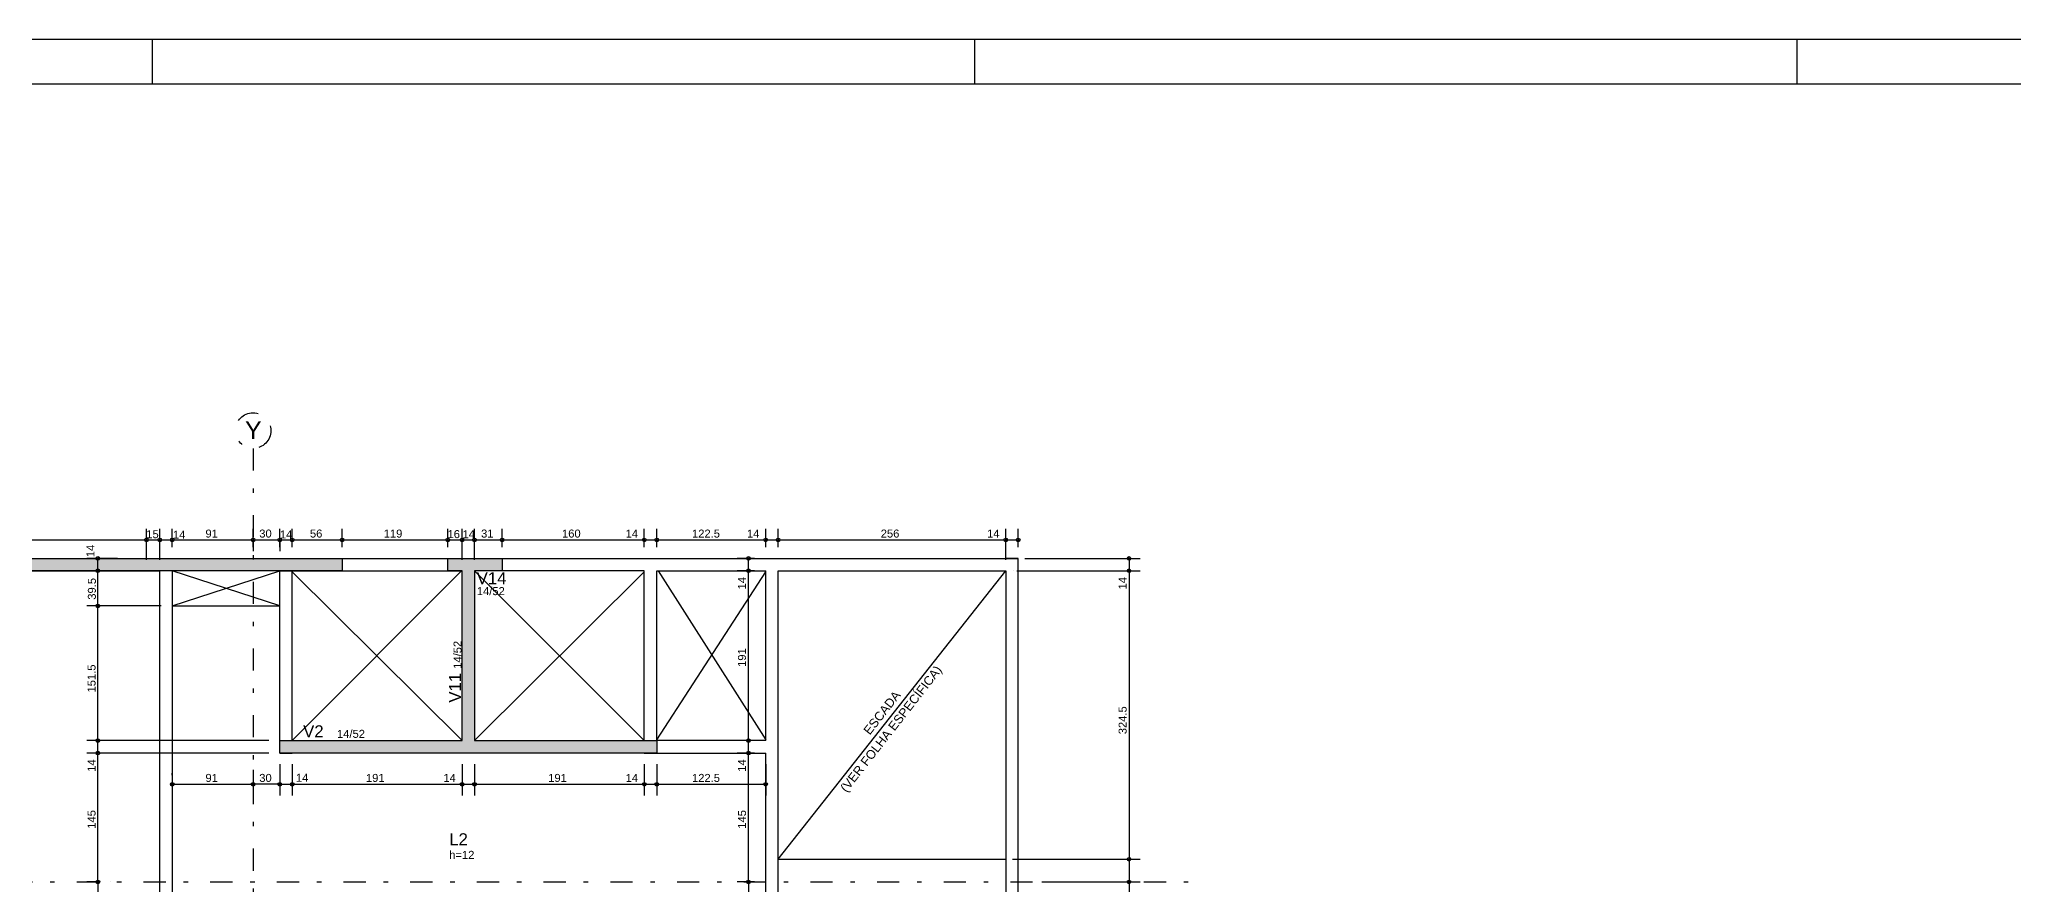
# Model space of a CAD drawing. Extents: x 0 to 119, y 0 to 84.
# Drawn here: x 23.87 to 68.27, y 65.09 to 84.1 of the extents above; entities that cross this region are included whole.
import ezdxf

# ---------------------------------------------------------------- set-up
doc = ezdxf.new("R2010")
doc.units = 0
doc.header["$MEASUREMENT"] = 0
doc.linetypes.add('ESTILO_TQS_0003', pattern=[1.5, 0.5, -0.4, 0.1, -0.5])
for name, color, linetype in [('10', 252, 'CONTINUOUS'), ('18', 6, 'CONTINUOUS'), ('20', 1, 'CONTINUOUS'), ('25', 130, 'CONTINUOUS'), ('3', 7, 'CONTINUOUS'), ('32', 250, 'CONTINUOUS'), ('37', 7, 'CONTINUOUS'), ('38', 7, 'CONTINUOUS'), ('40', 7, 'CONTINUOUS'), ('54', 7, 'CONTINUOUS'), ('7', 232, 'CONTINUOUS'), ('9', 8, 'CONTINUOUS')]:
    doc.layers.add(name, color=color, linetype=linetype)
doc.styles.add('TQS_ARIAL', font='arial.ttf')

msp = doc.modelspace()

# ---------------------------------------------------------------- linework, layer by layer
at = {"layer": '10', "color": 252, "linetype": 'Continuous'}
for p, q in [((26.853766, 71.3573), (29.273806, 72.147209)), ((29.273806, 71.3573), (26.853766, 72.14718)), ((29.55381, 68.3273), (33.36381, 72.1473)), ((33.37381, 68.3273), (29.55381, 72.1273)), ((37.47381, 68.3273), (33.65381, 72.1473)), ((33.65381, 68.3273), (37.47381, 72.1273)), ((37.75381, 68.3473), (40.203854, 72.1273)), ((37.786712, 72.1473), (40.203854, 68.3473)), ((40.483854, 65.6573), (45.603854, 72.1473)), ((40.483852, 65.6573), (45.603854, 65.6573))]:
    msp.add_line(p, q, dxfattribs=at)
msp.add_lwpolyline([(26.853766, 71.3573), (29.27381, 71.3573), (29.27381, 72.1473), (26.853766, 72.1473), (26.853766, 71.3573)], dxfattribs=at)
at = {"layer": '18', "color": 6, "linetype": 'ESTILO_TQS_0003'}
msp.add_line((28.67381, 74.901197), (28.67381, 48.197187), dxfattribs=at)
msp.add_circle((28.67381, 75.301197), 0.4, dxfattribs=at)
at = {"layer": '20', "color": 1, "linetype": 'ESTILO_TQS_0003'}
msp.add_line((12.709338, 65.1473), (50.116242, 65.1473), dxfattribs=at)
at = {"layer": '25', "color": 130, "linetype": 'Continuous'}
msp.add_lwpolyline([(33.053766, 72.4273), (34.273766, 72.4273), (34.273766, 72.1473), (33.65381, 72.1473), (33.65381, 68.3273), (37.75381, 68.3273), (37.75381, 68.0473), (29.27381, 68.0473), (29.27381, 68.3273), (33.37381, 68.3273), (33.37381, 72.1473), (33.053766, 72.1473), (33.053766, 72.4273)], dxfattribs=at)
for points in [[(33.37381, 72.1473), (33.053766, 72.1473), (34.273766, 72.4273)], [(34.273766, 72.4273), (33.053766, 72.1473), (33.053766, 72.4273)], [(33.65381, 72.1473), (33.37381, 72.1473), (34.273766, 72.4273)], [(34.273766, 72.4273), (34.273766, 72.1473), (33.65381, 72.1473)], [(33.65381, 68.3273), (33.37381, 68.3273), (33.65381, 72.1473)], [(33.37381, 68.3273), (33.37381, 72.1473), (33.65381, 72.1473)], [(29.27381, 68.3273), (33.37381, 68.3273), (29.27381, 68.0473)], [(33.37381, 68.3273), (37.75381, 68.0473), (29.27381, 68.0473)], [(37.75381, 68.0473), (33.37381, 68.3273), (33.65381, 68.3273)], [(37.75381, 68.3273), (37.75381, 68.0473), (33.65381, 68.3273)]]:
    msp.add_solid(points, dxfattribs=at)
at = {"layer": '3', "color": 7, "linetype": 'Continuous'}
for points in [[(16.87381, 72.42718), (30.673766, 72.42718), (30.673766, 72.1473), (16.87381, 72.1473), (16.87381, 72.42718)], [(33.053766, 72.4273), (34.273766, 72.4273), (34.273766, 72.1473), (33.65381, 72.1473), (33.65381, 68.3273), (37.75381, 68.3273), (37.75381, 68.0473), (29.27381, 68.0473), (29.27381, 68.3273), (33.37381, 68.3273), (33.37381, 72.1473), (33.053766, 72.1473), (33.053766, 72.4273)]]:
    msp.add_lwpolyline(points, dxfattribs=at)
at = {"layer": '32', "color": 250, "linetype": 'Continuous'}
for p, q in [((17.15381, 72.841017), (26.273855, 72.841017)), ((26.273855, 72.39718), (26.273855, 73.091017)), ((26.273855, 72.39718), (26.273855, 73.091017)), ((26.273855, 72.841017), (26.573769, 72.841017)), ((26.573766, 72.39718), (26.573766, 73.091017)), ((26.573766, 72.841017), (26.853765, 72.841017)), ((26.573769, 72.92718), (26.573769, 73.091017)), ((26.853765, 72.677225), (26.853765, 73.091017)), ((26.853765, 72.927225), (26.853765, 73.091017)), ((26.853765, 72.841017), (28.67381, 72.841017)), ((28.67381, 72.677233), (28.67381, 73.091017)), ((28.67381, 73.091017), (28.67381, 73.091017)), ((28.67381, 72.841017), (29.27381, 72.841017)), ((28.67381, 72.841017), (28.67381, 72.591017)), ((29.27381, 73.091017), (29.27381, 73.091017)), ((29.27381, 72.677194), (29.27381, 73.091017)), ((29.27381, 72.841017), (29.27381, 72.591017)), ((29.27381, 72.841017), (29.55381, 72.841017)), ((29.55381, 72.677196), (29.55381, 73.091017)), ((29.55381, 72.677196), (29.55381, 73.091017)), ((29.55381, 72.841017), (30.673766, 72.841017)), ((30.673766, 72.67718), (30.673766, 73.091017)), ((30.673766, 72.67718), (30.673766, 73.091017)), ((30.673766, 72.841017), (33.053766, 72.841017)), ((33.053766, 72.6773), (33.053766, 73.091017)), ((33.053766, 72.6773), (33.053766, 73.091017)), ((33.053766, 72.841017), (33.37381, 72.841017)), ((33.37381, 72.3973), (33.37381, 73.091017)), ((33.37381, 72.3973), (33.37381, 73.091017)), ((33.37381, 72.841017), (33.65381, 72.841017)), ((33.65381, 72.3973), (33.65381, 73.091017)), ((33.65381, 72.3973), (33.65381, 73.091017)), ((33.65381, 72.841017), (34.273766, 72.841017)), ((34.273766, 72.6773), (34.273766, 73.091017)), ((34.273766, 72.677257), (34.273766, 73.091017)), ((34.273766, 72.841017), (37.47381, 72.841017)), ((37.47381, 72.677255), (37.47381, 73.091017)), ((37.47381, 72.677255), (37.47381, 73.091017)), ((37.47381, 72.841017), (37.75381, 72.841017)), ((37.75381, 72.677258), (37.75381, 73.091017)), ((37.75381, 72.677258), (37.75381, 73.091017)), ((37.75381, 72.841017), (40.203854, 72.841017)), ((40.203854, 72.677276), (40.203854, 73.091017)), ((40.203854, 72.677276), (40.203854, 73.091017)), ((40.203854, 72.841017), (40.483854, 72.841017)), ((40.483854, 72.677278), (40.483854, 73.091017)), ((40.483854, 72.677278), (40.483854, 73.091017)), ((40.483854, 72.841017), (45.603854, 72.841017)), ((45.603854, 72.6773), (45.603854, 73.091017)), ((45.603854, 72.3973), (45.603854, 73.091017)), ((45.603854, 72.841017), (45.883854, 72.841017)), ((45.883854, 72.6773), (45.883854, 73.091017)), ((25.624805, 72.42718), (24.933263, 72.42718)), ((25.183263, 72.14718), (25.183263, 72.42718)), ((25.874805, 72.42718), (25.874805, 72.42718)), ((26.573769, 72.67718), (26.573769, 72.67718)), ((26.853765, 72.677225), (26.853765, 72.677225)), ((26.853765, 72.427225), (26.853765, 72.427225)), ((28.67381, 72.427233), (28.67381, 72.427233)), ((29.27381, 72.427194), (29.27381, 72.427194)), ((29.55381, 72.427196), (29.55381, 72.427196)), ((29.55381, 72.427196), (29.55381, 72.427196)), ((30.673766, 72.42718), (30.673766, 72.42718)), ((30.673766, 72.42718), (30.673766, 72.42718)), ((33.053766, 72.4273), (33.053766, 72.4273)), ((33.053766, 72.4273), (33.053766, 72.4273)), ((34.273766, 72.4273), (34.273766, 72.4273)), ((34.273766, 72.427257), (34.273766, 72.427257)), ((37.47381, 72.427255), (37.47381, 72.427255)), ((37.47381, 72.427255), (37.47381, 72.427255)), ((37.75381, 72.427258), (37.75381, 72.427258)), ((37.75381, 72.427258), (37.75381, 72.427258)), ((39.953854, 72.4273), (39.564373, 72.4273)), ((39.814373, 72.1473), (39.814373, 72.4273)), ((40.203854, 72.4273), (40.203854, 72.4273)), ((40.203854, 72.427276), (40.203854, 72.427276)), ((40.203854, 72.427276), (40.203854, 72.427276)), ((40.483854, 72.427278), (40.483854, 72.427278)), ((40.483854, 72.427278), (40.483854, 72.427278)), ((45.603854, 72.4273), (45.603854, 72.4273)), ((45.783854, 72.4273), (45.783854, 72.4273)), ((45.883854, 72.4273), (45.883854, 72.4273)), ((46.033854, 72.4273), (48.627259, 72.4273)), ((48.377259, 72.4273), (48.377259, 72.1473)), ((26.603766, 72.1473), (24.933263, 72.1473)), ((25.409248, 72.14718), (24.933263, 72.14718)), ((25.183263, 71.3573), (25.183263, 72.1473)), ((25.659248, 72.14718), (25.659248, 72.14718)), ((26.273855, 72.14718), (26.273855, 72.14718)), ((26.273855, 72.14718), (26.273855, 72.14718)), ((26.573766, 72.14718), (26.573766, 72.14718)), ((26.853766, 72.1473), (26.853766, 72.1473)), ((33.37381, 72.1473), (33.37381, 72.1473)), ((33.37381, 72.1473), (33.37381, 72.1473)), ((33.65381, 72.1473), (33.65381, 72.1473)), ((33.65381, 72.1473), (33.65381, 72.1473)), ((39.953854, 72.1473), (39.564373, 72.1473)), ((39.953854, 72.1473), (39.564373, 72.1473)), ((39.814373, 68.3273), (39.814373, 72.1473)), ((40.203854, 72.1473), (40.203854, 72.1473)), ((40.203854, 72.1473), (40.203854, 72.1473)), ((45.603854, 72.1473), (45.603854, 72.1473)), ((45.603854, 72.1473), (45.603854, 72.1473)), ((45.783854, 72.1473), (45.783854, 72.1473)), ((45.853854, 72.1473), (48.627259, 72.1473)), ((46.033854, 72.1473), (48.627259, 72.1473)), ((48.377259, 72.1473), (48.377259, 65.6573)), ((26.603766, 71.3573), (24.933263, 71.3573)), ((26.603766, 71.3573), (24.933263, 71.3573)), ((25.183263, 68.3273), (25.183263, 71.3573)), ((26.853766, 71.3573), (26.853766, 71.3573)), ((26.853766, 71.3573), (26.853766, 71.3573)), ((29.023765, 68.3273), (24.933263, 68.3273)), ((29.023765, 68.3273), (24.933263, 68.3273)), ((26.323766, 68.0473), (24.933263, 68.0473)), ((29.023765, 68.0473), (24.933263, 68.0473)), ((25.183263, 68.0473), (25.183263, 68.3273)), ((25.183263, 65.1473), (25.183263, 68.0473)), ((26.573766, 68.0473), (26.573766, 68.0473)), ((29.273765, 68.3273), (29.273765, 68.3273)), ((29.273765, 68.3273), (29.273765, 68.3273)), ((29.273765, 68.0473), (29.273765, 68.0473)), ((29.273765, 68.0473), (29.273765, 68.0473)), ((29.273766, 68.0473), (29.273766, 68.0473)), ((29.55381, 68.0473), (29.55381, 68.0473)), ((29.55381, 68.0473), (29.55381, 68.0473)), ((33.37381, 68.0473), (33.37381, 68.0473)), ((33.37381, 68.0473), (33.37381, 68.0473)), ((33.65381, 68.0473), (33.65381, 68.0473)), ((33.65381, 68.0473), (33.65381, 68.0473)), ((37.47381, 68.0473), (37.47381, 68.0473)), ((37.47381, 68.0473), (37.47381, 68.0473)), ((37.75381, 68.0473), (37.75381, 68.0473)), ((37.75381, 68.0473), (37.75381, 68.0473)), ((39.953854, 68.3273), (39.564373, 68.3273)), ((39.953854, 68.3273), (39.564373, 68.3273)), ((39.953854, 68.0473), (39.564373, 68.0473)), ((39.953854, 68.0473), (39.564373, 68.0473)), ((39.814373, 68.0473), (39.814373, 68.3273)), ((39.814373, 65.1473), (39.814373, 68.0473)), ((40.203854, 68.3273), (40.203854, 68.3273)), ((40.203854, 68.3273), (40.203854, 68.3273)), ((40.203854, 68.0473), (40.203854, 68.0473)), ((40.203854, 68.0473), (40.203854, 68.0473)), ((40.203854, 68.0473), (40.203854, 68.0473)), ((26.85381, 67.548486), (26.85381, 67.594069)), ((28.67381, 67.916912), (28.67381, 67.916912)), ((28.67381, 67.916912), (28.67381, 67.916912)), ((28.67381, 67.666912), (28.67381, 67.094069)), ((28.67381, 67.666912), (28.67381, 67.094069)), ((29.273765, 67.7973), (29.273765, 67.094069)), ((29.273766, 67.7973), (29.273766, 67.094069)), ((29.55381, 67.7973), (29.55381, 67.094069)), ((29.55381, 67.7973), (29.55381, 67.094069)), ((33.37381, 67.7973), (33.37381, 67.094069)), ((33.37381, 67.7973), (33.37381, 67.094069)), ((33.65381, 67.7973), (33.65381, 67.094069)), ((33.65381, 67.7973), (33.65381, 67.094069)), ((37.47381, 67.7973), (37.47381, 67.094069)), ((37.47381, 67.7973), (37.47381, 67.094069)), ((37.75381, 67.7973), (37.75381, 67.094069)), ((37.75381, 67.7973), (37.75381, 67.094069)), ((40.203854, 67.7973), (40.203854, 67.094069)), ((26.85381, 67.344069), (28.67381, 67.344069)), ((26.85381, 67.298486), (26.85381, 67.298486)), ((29.273765, 67.344069), (28.67381, 67.344069)), ((29.273766, 67.344069), (29.55381, 67.344069)), ((29.55381, 67.344069), (33.37381, 67.344069)), ((33.37381, 67.344069), (33.65381, 67.344069)), ((33.65381, 67.344069), (37.47381, 67.344069)), ((37.47381, 67.344069), (37.75381, 67.344069)), ((37.75381, 67.344069), (40.203854, 67.344069)), ((45.503854, 65.6573), (45.503854, 65.6573)), ((45.603854, 65.6573), (45.603854, 65.6573)), ((45.753854, 65.6573), (48.627259, 65.6573)), ((45.853854, 65.6573), (48.627259, 65.6573)), ((48.377259, 65.6573), (48.377259, 65.1473)), ((25.217728, 65.1473), (24.933263, 65.1473)), ((25.183263, 65.1473), (25.183263, 65.1473)), ((25.183263, 65.1473), (25.183263, 64.15802)), ((25.467728, 65.1473), (25.467728, 65.1473)), ((39.953854, 65.1473), (39.564373, 65.1473)), ((39.953854, 65.1473), (39.564373, 65.1473)), ((39.814373, 65.1473), (39.814373, 62.2273)), ((40.203854, 65.1473), (40.203854, 65.1473)), ((40.203854, 65.1473), (40.203854, 65.1473)), ((46.164518, 65.1473), (46.164518, 65.1473)), ((46.414518, 65.1473), (48.627259, 65.1473)), ((47.641297, 65.1473), (47.641297, 65.1473)), ((47.891297, 65.1473), (48.627259, 65.1473)), ((48.377259, 65.1473), (48.377259, 61.0273))]:
    msp.add_line(p, q, dxfattribs=at)
for centre, radius in [((26.273855, 72.841017), 0.041625), ((26.273855, 72.841017), 0.041625), ((26.273855, 72.841017), 0.02075), ((26.273855, 72.841017), 0.02075), ((26.573766, 72.841017), 0.041625), ((26.573769, 72.841017), 0.041625), ((26.573766, 72.841017), 0.02075), ((26.573769, 72.841017), 0.02075), ((26.853765, 72.841017), 0.041625), ((26.853765, 72.841017), 0.041625), ((26.853765, 72.841017), 0.02075), ((26.853765, 72.841017), 0.02075), ((28.67381, 72.841017), 0.041625), ((28.67381, 72.841017), 0.041625), ((28.67381, 72.841017), 0.02075), ((28.67381, 72.841017), 0.02075), ((29.27381, 72.841017), 0.041625), ((29.27381, 72.841017), 0.041625), ((29.27381, 72.841017), 0.02075), ((29.27381, 72.841017), 0.02075), ((29.55381, 72.841017), 0.041625), ((29.55381, 72.841017), 0.041625), ((29.55381, 72.841017), 0.02075), ((29.55381, 72.841017), 0.02075), ((30.673766, 72.841017), 0.041625), ((30.673766, 72.841017), 0.041625), ((30.673766, 72.841017), 0.02075), ((30.673766, 72.841017), 0.02075), ((33.053766, 72.841017), 0.041625), ((33.053766, 72.841017), 0.041625), ((33.053766, 72.841017), 0.02075), ((33.053766, 72.841017), 0.02075), ((33.37381, 72.841017), 0.041625), ((33.37381, 72.841017), 0.041625), ((33.37381, 72.841017), 0.02075), ((33.37381, 72.841017), 0.02075), ((33.65381, 72.841017), 0.041625), ((33.65381, 72.841017), 0.041625), ((33.65381, 72.841017), 0.02075), ((33.65381, 72.841017), 0.02075), ((34.273766, 72.841017), 0.041625), ((34.273766, 72.841017), 0.041625), ((34.273766, 72.841017), 0.02075), ((34.273766, 72.841017), 0.02075), ((37.47381, 72.841017), 0.041625), ((37.47381, 72.841017), 0.041625), ((37.47381, 72.841017), 0.02075), ((37.47381, 72.841017), 0.02075), ((37.75381, 72.841017), 0.041625), ((37.75381, 72.841017), 0.041625), ((37.75381, 72.841017), 0.02075), ((37.75381, 72.841017), 0.02075), ((40.203854, 72.841017), 0.041625), ((40.203854, 72.841017), 0.041625), ((40.203854, 72.841017), 0.02075), ((40.203854, 72.841017), 0.02075), ((40.483854, 72.841017), 0.041625), ((40.483854, 72.841017), 0.041625), ((40.483854, 72.841017), 0.02075), ((40.483854, 72.841017), 0.02075), ((45.603854, 72.841017), 0.041625), ((45.603854, 72.841017), 0.041625), ((45.603854, 72.841017), 0.02075), ((45.603854, 72.841017), 0.02075), ((45.883854, 72.841017), 0.041625), ((45.883854, 72.841017), 0.02075), ((25.183263, 72.42718), 0.041625), ((25.183263, 72.42718), 0.02075), ((39.814373, 72.4273), 0.041625), ((39.814373, 72.4273), 0.02075), ((48.377259, 72.4273), 0.041625), ((48.377259, 72.4273), 0.02075), ((25.183263, 72.1473), 0.041625), ((25.183263, 72.14718), 0.041625), ((25.183263, 72.1473), 0.02075), ((25.183263, 72.14718), 0.02075), ((39.814373, 72.1473), 0.041625), ((39.814373, 72.1473), 0.041625), ((39.814373, 72.1473), 0.02075), ((39.814373, 72.1473), 0.02075), ((48.377259, 72.1473), 0.041625), ((48.377259, 72.1473), 0.041625), ((48.377259, 72.1473), 0.02075), ((48.377259, 72.1473), 0.02075), ((25.183263, 71.3573), 0.041625), ((25.183263, 71.3573), 0.041625), ((25.183263, 71.3573), 0.02075), ((25.183263, 71.3573), 0.02075), ((25.183263, 68.3273), 0.041625), ((25.183263, 68.3273), 0.041625), ((25.183263, 68.0473), 0.041625), ((25.183263, 68.0473), 0.041625), ((25.183263, 68.3273), 0.02075), ((25.183263, 68.3273), 0.02075), ((25.183263, 68.0473), 0.02075), ((25.183263, 68.0473), 0.02075), ((39.814373, 68.3273), 0.041625), ((39.814373, 68.3273), 0.041625), ((39.814373, 68.0473), 0.041625), ((39.814373, 68.0473), 0.041625), ((39.814373, 68.3273), 0.02075), ((39.814373, 68.3273), 0.02075), ((39.814373, 68.0473), 0.02075), ((39.814373, 68.0473), 0.02075), ((26.85381, 67.344069), 0.041625), ((26.85381, 67.344069), 0.02075), ((28.67381, 67.344069), 0.041625), ((28.67381, 67.344069), 0.041625), ((28.67381, 67.344069), 0.02075), ((28.67381, 67.344069), 0.02075), ((29.273765, 67.344069), 0.041625), ((29.273766, 67.344069), 0.041625), ((29.273765, 67.344069), 0.02075), ((29.273766, 67.344069), 0.02075), ((29.55381, 67.344069), 0.041625), ((29.55381, 67.344069), 0.041625), ((29.55381, 67.344069), 0.02075), ((29.55381, 67.344069), 0.02075), ((33.37381, 67.344069), 0.041625), ((33.37381, 67.344069), 0.041625), ((33.37381, 67.344069), 0.02075), ((33.37381, 67.344069), 0.02075), ((33.65381, 67.344069), 0.041625), ((33.65381, 67.344069), 0.041625), ((33.65381, 67.344069), 0.02075), ((33.65381, 67.344069), 0.02075), ((37.47381, 67.344069), 0.041625), ((37.47381, 67.344069), 0.041625), ((37.47381, 67.344069), 0.02075), ((37.47381, 67.344069), 0.02075), ((37.75381, 67.344069), 0.041625), ((37.75381, 67.344069), 0.041625), ((37.75381, 67.344069), 0.02075), ((37.75381, 67.344069), 0.02075), ((40.203854, 67.344069), 0.041625), ((40.203854, 67.344069), 0.02075), ((48.377259, 65.6573), 0.041625), ((48.377259, 65.6573), 0.041625), ((48.377259, 65.6573), 0.02075), ((48.377259, 65.6573), 0.02075), ((25.183263, 65.1473), 0.041625), ((25.183263, 65.1473), 0.041625), ((25.183263, 65.1473), 0.02075), ((25.183263, 65.1473), 0.02075), ((39.814373, 65.1473), 0.041625), ((39.814373, 65.1473), 0.041625), ((39.814373, 65.1473), 0.02075), ((39.814373, 65.1473), 0.02075), ((48.377259, 65.1473), 0.041625), ((48.377259, 65.1473), 0.041625), ((48.377259, 65.1473), 0.02075), ((48.377259, 65.1473), 0.02075)]:
    msp.add_circle(centre, radius, dxfattribs=at)
at = {"layer": '40', "linetype": 'Continuous'}
for p, q in [((118.9, 84.099998), (0, 84.100001)), ((26.4, 84.099999), (26.4, 83.099999)), ((44.9, 84.099999), (44.9, 83.099999)), ((63.4, 84.099999), (63.4, 83.099999))]:
    msp.add_line(p, q, dxfattribs=at)
at = {"layer": '54', "linetype": 'Continuous'}
msp.add_lwpolyline([(16.87381, 72.42718), (30.673766, 72.42718), (30.673766, 72.1473), (16.87381, 72.1473), (16.87381, 72.42718)], dxfattribs=at)
for points in [[(16.87381, 72.42718), (30.673766, 72.42718), (30.673766, 72.1473)], [(16.87381, 72.42718), (30.673766, 72.1473), (16.87381, 72.1473)]]:
    msp.add_solid(points, dxfattribs=at)
at = {"layer": '7', "color": 232, "linetype": 'Continuous'}
msp.add_line((3, 83.100001), (117.9, 83.099998), dxfattribs=at)
at = {"layer": '9', "color": 8, "linetype": 'Continuous'}
for p, q in [((16.87381, 72.42718), (43.797497, 72.4273)), ((19.193854, 72.42718), (25.05381, 72.42718)), ((25.05381, 72.42718), (27.47381, 72.42718)), ((40.203854, 72.4273), (43.403854, 72.4273)), ((43.683854, 72.4273), (45.883854, 72.4273)), ((45.883854, 72.4273), (45.603854, 72.4273)), ((45.883854, 61.0273), (45.883854, 72.4273)), ((17.15381, 72.14718), (26.57381, 72.14718)), ((17.15381, 72.14718), (26.57381, 72.14718)), ((26.57381, 62.5273), (26.573766, 72.14718)), ((26.853766, 72.1473), (26.853785, 58.527301)), ((29.27381, 68.3273), (29.27381, 72.1473)), ((29.27381, 72.1473), (30.673766, 72.1473)), ((29.55381, 68.3273), (29.55381, 72.1473)), ((29.55381, 72.1473), (33.36381, 72.1473)), ((37.75381, 72.1473), (40.203854, 72.1473)), ((40.203854, 68.3273), (40.203854, 72.1473)), ((40.483854, 61.0273), (40.483854, 72.1473)), ((29.273765, 68.0473), (29.55381, 68.0473)), ((40.203854, 62.2273), (40.203854, 68.0473)), ((40.483854, 68.0473), (40.483854, 68.3273))]:
    msp.add_line(p, q, dxfattribs=at)
for points in [[(37.47381, 68.3273), (37.47381, 72.1473), (33.65381, 72.1473)], [(40.203854, 68.3273), (37.75381, 68.3273), (37.75381, 72.1473)], [(40.483854, 72.1473), (45.603854, 72.1473), (45.603854, 61.0273)], [(37.47381, 68.0473), (37.75381, 68.0473), (40.203854, 68.0473)]]:
    msp.add_lwpolyline(points, dxfattribs=at)

# ---------------------------------------------------------------- texts
at = {"layer": '10', "color": 252, "linetype": 'Continuous', "style": 'TQS_ARIAL'}
for s, p in [('(VER FOLHA ESPECÍFICA)', (42.020433, 67.149116)), ('ESCADA', (42.544879, 68.441135))]:
    msp.add_text(s, height=0.2, rotation=52, dxfattribs=at).set_placement(p)
at = {"layer": '18', "color": 6, "linetype": 'ESTILO_TQS_0003', "style": 'TQS_ARIAL'}
msp.add_text('Y', height=0.4, dxfattribs=at).set_placement((28.491937, 75.109944))
at = {"layer": '32', "color": 250, "linetype": 'Continuous', "style": 'TQS_ARIAL'}
for s, p in [('15', (26.270245, 72.880736)), ('14', (26.870374, 72.871013)), ('91', (27.601788, 72.895017)), ('30', (28.81181, 72.895017)), ('14', (29.276752, 72.876888)), ('56', (29.951788, 72.895017)), ('119', (31.611766, 72.895017)), ('16', (33.046922, 72.882888)), ('14', (33.383735, 72.880456)), ('31', (33.801788, 72.895017)), ('160', (35.621788, 72.895017)), ('14', (37.05381, 72.895017)), ('122.5', (38.546832, 72.895017)), ('14', (39.783854, 72.895017)), ('256', (42.791854, 72.895017)), ('14', (45.183854, 72.895017)), ('91', (27.60181, 67.398069)), ('30', (28.811787, 67.398069)), ('14', (29.636174, 67.402496)), ('191', (31.21181, 67.398069)), ('14', (32.95381, 67.398069)), ('191', (35.31181, 67.398069)), ('14', (37.05381, 67.398069)), ('122.5', (38.546832, 67.398069))]:
    msp.add_text(s, height=0.18, dxfattribs=at).set_placement(p)
for s, p in [('14', (25.105064, 72.452913)), ('39.5', (25.136249, 71.497076)), ('14', (39.760373, 71.7273)), ('14', (48.323259, 71.7273)), ('191', (39.760373, 69.9853)), ('151.5', (25.129263, 69.4103)), ('324.5', (48.323259, 68.4703)), ('14', (25.129263, 67.6273)), ('14', (39.760373, 67.6273)), ('145', (25.129263, 66.3453)), ('145', (39.760373, 66.3453))]:
    msp.add_text(s, height=0.18, rotation=90, dxfattribs=at).set_placement(p)
at = {"layer": '37', "color": 7, "linetype": 'Continuous', "style": 'TQS_ARIAL'}
for s, height, p in [('V14', 0.27, (33.702407, 71.845782)), ('14/52', 0.18, (33.705818, 71.600226)), ('V2', 0.27, (29.798767, 68.402031)), ('14/52', 0.18, (30.560394, 68.389607))]:
    msp.add_text(s, height=height, dxfattribs=at).set_placement(p)
for s, height, p in [('14/52', 0.18, (33.36269, 69.942971)), ('V11', 0.27, (33.350266, 69.181344))]:
    msp.add_text(s, height=height, rotation=90, dxfattribs=at).set_placement(p)
at = {"layer": '38', "color": 7, "linetype": 'Continuous', "style": 'TQS_ARIAL'}
for s, height, p in [('L2', 0.27, (33.085155, 65.973067)), ('h=12', 0.18, (33.085155, 65.667067))]:
    msp.add_text(s, height=height, dxfattribs=at).set_placement(p)

doc.saveas('drawing.dxf')
